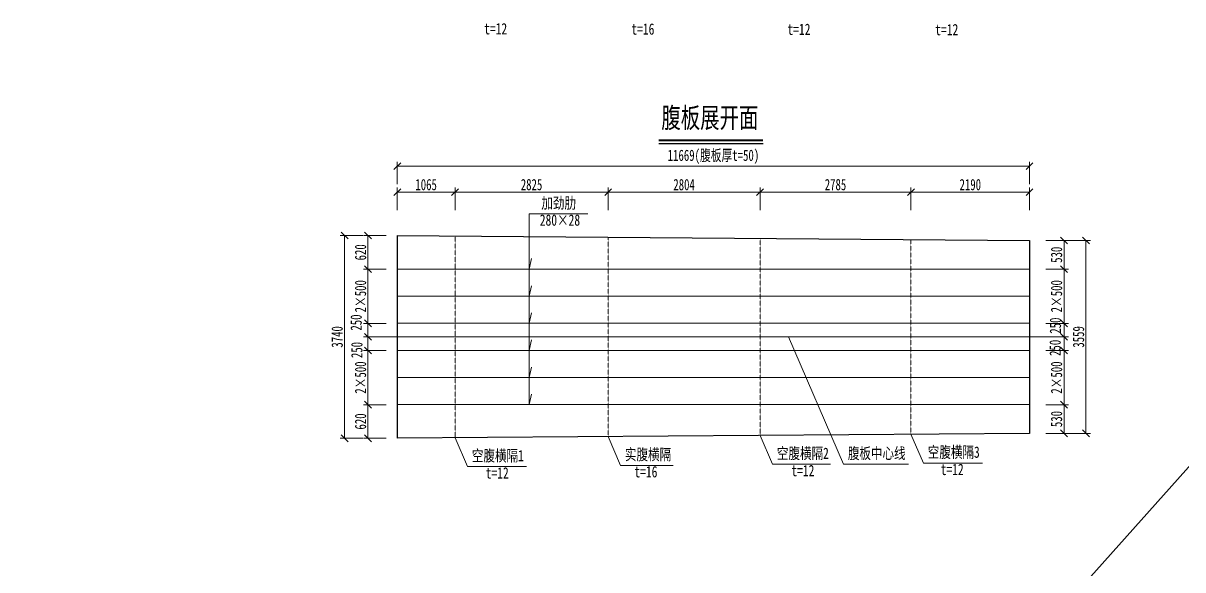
# Model space of a CAD drawing. Header units: millimetres. Extents: x -450182 to -147179, y 306993 to 695793.
# Drawn here: x -450182 to -428782, y 329165 to 339247 of the extents above; entities that cross this region are included whole.
import ezdxf
from ezdxf.enums import TextEntityAlignment as Align

# ---------------------------------------------------------------- set-up
doc = ezdxf.new("R2010")
doc.units = ezdxf.units.MM
doc.header["$PDMODE"] = 34
doc.linetypes.add('CENTER2', pattern=[28.575, 19.05, -3.175, 3.175, -3.175])
doc.linetypes.add('DASHED', pattern=[0.75, 0.5, -0.25])
doc.layers.get('Defpoints').update_dxf_attribs({"color": 8})
for name, color, linetype, lineweight in [('中心线', 4, 'CENTER2', 15), ('标注', 4, 'Continuous', 13), ('标注线及字体', 2, 'Continuous', 15), ('虚线', 4, 'DASHED', 15), ('钢板粗线', 1, 'Continuous', 25)]:
    doc.layers.add(name, color=color, linetype=linetype, lineweight=lineweight)
doc.styles.add('111', font='仿宋_GB2312.ttf', dxfattribs={"width": 0.7})
doc.styles.add('BM_Anno', font='仿宋_GB2312.ttf', dxfattribs={"width": 0.85})
doc.dimstyles.new('200', dxfattribs={"dimscale": 0, "dimtxt": 2.5, "dimasz": 1.5, "dimexe": 1, "dimexo": 1, "dimgap": 0.4, "dimtad": 1, "dimdec": 0, "dimdsep": 46, "dimtxsty": '111', "dimblk": 'OBLIQUE', "dimcen": 0, "dimclrd": 256, "dimclre": 256, "dimclrt": 256, "dimadec": 1, "dimazin": 2, "dimtfac": 1, "dimtdec": 0, "dimtmove": 2, "dimatfit": 3, "dimfxl": 4, "dimfxlon": 1, "dimtolj": 1, "dimlwd": -1, "dimlwe": -1, "dimarcsym": 0})

# ---------------------------------------------------------------- blocks, each defined once
blk = doc.blocks.new('_Oblique')
at = {"color": 0, "linetype": 'ByBlock', "lineweight": -2}
blk.add_line((-0.5, -0.5), (0.5, 0.5), dxfattribs=at)
blk = doc.blocks.new('*D988')
at = {"layer": 'Defpoints', "color": 0, "transparency": 16777216}
for p in [(-442213, 336132), (-443278, 335331), (-442213, 335323)]:
    blk.add_point(p, dxfattribs=at)
at = {"layer": '标注', "transparency": 16777216}
for p, q in [((-443278, 335799), (-443278, 336215)), ((-442213, 335799), (-442213, 336215)), ((-443278, 336132), (-442213, 336132))]:
    blk.add_line(p, q, dxfattribs=at)
at = {"layer": '标注', "transparency": 16777216, "xscale": 124.9999999999999, "yscale": 124.9999999999999, "zscale": 124.9999999999999, "rotation": 180}
blk.add_blockref('_Oblique', (-443278, 336132), dxfattribs=at)
at = {"layer": '标注', "transparency": 16777216, "xscale": 124.9999999999999, "yscale": 124.9999999999999, "zscale": 124.9999999999999}
blk.add_blockref('_Oblique', (-442213, 336132), dxfattribs=at)
at = {"layer": '标注', "transparency": 16777216, "insert": (-442746, 336269), "char_height": 208.3, "attachment_point": 5, "style": '111'}
blk.add_mtext('\\A1;1065', dxfattribs=at)
blk = doc.blocks.new('*D989')
at = {"layer": 'Defpoints', "color": 0, "transparency": 16777216}
for p in [(-442213, 336132), (-442213, 335323), (-439388, 335301)]:
    blk.add_point(p, dxfattribs=at)
at = {"layer": '标注', "transparency": 16777216}
for p, q in [((-442213, 335799), (-442213, 336215)), ((-439388, 335799), (-439388, 336215)), ((-439388, 336132), (-442213, 336132))]:
    blk.add_line(p, q, dxfattribs=at)
at = {"layer": '标注', "transparency": 16777216, "xscale": 124.9999999999999, "yscale": 124.9999999999999, "zscale": 124.9999999999999, "rotation": 180}
blk.add_blockref('_Oblique', (-442213, 336132), dxfattribs=at)
at = {"layer": '标注', "transparency": 16777216, "xscale": 124.9999999999999, "yscale": 124.9999999999999, "zscale": 124.9999999999999}
blk.add_blockref('_Oblique', (-439388, 336132), dxfattribs=at)
at = {"layer": '标注', "transparency": 16777216, "insert": (-440801, 336269), "char_height": 208.3, "attachment_point": 5, "style": '111'}
blk.add_mtext('\\A1;2825', dxfattribs=at)
blk = doc.blocks.new('*D990')
at = {"layer": 'Defpoints', "color": 0, "transparency": 16777216}
for p in [(-436584, 336132), (-439388, 335301), (-436584, 335279)]:
    blk.add_point(p, dxfattribs=at)
at = {"layer": '标注', "transparency": 16777216}
for p, q in [((-439388, 335799), (-439388, 336215)), ((-436584, 335799), (-436584, 336215)), ((-439388, 336132), (-436584, 336132))]:
    blk.add_line(p, q, dxfattribs=at)
at = {"layer": '标注', "transparency": 16777216, "xscale": 124.9999999999999, "yscale": 124.9999999999999, "zscale": 124.9999999999999, "rotation": 180}
blk.add_blockref('_Oblique', (-439388, 336132), dxfattribs=at)
at = {"layer": '标注', "transparency": 16777216, "xscale": 124.9999999999999, "yscale": 124.9999999999999, "zscale": 124.9999999999999}
blk.add_blockref('_Oblique', (-436584, 336132), dxfattribs=at)
at = {"layer": '标注', "transparency": 16777216, "insert": (-437986, 336269), "char_height": 208.3, "attachment_point": 5, "style": '111'}
blk.add_mtext('\\A1;2804', dxfattribs=at)
blk = doc.blocks.new('*D991')
at = {"layer": 'Defpoints', "color": 0, "transparency": 16777216}
for p in [(-433799, 336132), (-436584, 335279), (-433799, 335258)]:
    blk.add_point(p, dxfattribs=at)
at = {"layer": '标注', "transparency": 16777216}
for p, q in [((-436584, 335799), (-436584, 336215)), ((-433799, 335799), (-433799, 336215)), ((-436584, 336132), (-433799, 336132))]:
    blk.add_line(p, q, dxfattribs=at)
at = {"layer": '标注', "transparency": 16777216, "xscale": 124.9999999999999, "yscale": 124.9999999999999, "zscale": 124.9999999999999, "rotation": 180}
blk.add_blockref('_Oblique', (-436584, 336132), dxfattribs=at)
at = {"layer": '标注', "transparency": 16777216, "xscale": 124.9999999999999, "yscale": 124.9999999999999, "zscale": 124.9999999999999}
blk.add_blockref('_Oblique', (-433799, 336132), dxfattribs=at)
at = {"layer": '标注', "transparency": 16777216, "insert": (-435192, 336269), "char_height": 208.3, "attachment_point": 5, "style": '111'}
blk.add_mtext('\\A1;2785', dxfattribs=at)
blk = doc.blocks.new('*D992')
at = {"layer": 'Defpoints', "color": 0, "transparency": 16777216}
for p in [(-431610, 336132), (-433799, 335258), (-431610, 335241)]:
    blk.add_point(p, dxfattribs=at)
at = {"layer": '标注', "transparency": 16777216}
for p, q in [((-433799, 335799), (-433799, 336215)), ((-431610, 335799), (-431610, 336215)), ((-433799, 336132), (-431610, 336132))]:
    blk.add_line(p, q, dxfattribs=at)
at = {"layer": '标注', "transparency": 16777216, "xscale": 124.9999999999999, "yscale": 124.9999999999999, "zscale": 124.9999999999999, "rotation": 180}
blk.add_blockref('_Oblique', (-433799, 336132), dxfattribs=at)
at = {"layer": '标注', "transparency": 16777216, "xscale": 124.9999999999999, "yscale": 124.9999999999999, "zscale": 124.9999999999999}
blk.add_blockref('_Oblique', (-431610, 336132), dxfattribs=at)
at = {"layer": '标注', "transparency": 16777216, "insert": (-432704, 336269), "char_height": 208.3, "attachment_point": 5, "style": '111'}
blk.add_mtext('\\A1;2190', dxfattribs=at)
blk = doc.blocks.new('*D728')
at = {"layer": 'Defpoints', "color": 0, "transparency": 16777216}
for p in [(-443278, 336610), (-443278, 335331), (-431610, 335241)]:
    blk.add_point(p, dxfattribs=at)
at = {"layer": '标注', "transparency": 16777216}
for p, q in [((-443278, 336276), (-443278, 336693)), ((-431610, 336276), (-431610, 336693)), ((-431610, 336610), (-443278, 336610))]:
    blk.add_line(p, q, dxfattribs=at)
at = {"layer": '标注', "transparency": 16777216, "xscale": 124.9999999999999, "yscale": 124.9999999999999, "zscale": 124.9999999999999, "rotation": 180}
blk.add_blockref('_Oblique', (-443278, 336610), dxfattribs=at)
at = {"layer": '标注', "transparency": 16777216, "xscale": 124.9999999999999, "yscale": 124.9999999999999, "zscale": 124.9999999999999}
blk.add_blockref('_Oblique', (-431610, 336610), dxfattribs=at)
at = {"layer": '标注', "transparency": 16777216, "insert": (-437444, 336783), "char_height": 208.33, "attachment_point": 5, "style": '111'}
blk.add_mtext('\\A1;11669(腹板厚t=50)', dxfattribs=at)
blk = doc.blocks.new('*D993')
at = {"layer": 'Defpoints', "color": 0, "transparency": 16777216}
for p in [(-443278, 335331), (-443819, 334711), (-443278, 334711)]:
    blk.add_point(p, dxfattribs=at)
at = {"layer": '标注', "transparency": 16777216}
for p, q in [((-443486, 335331), (-443902, 335331)), ((-443819, 335331), (-443819, 334711)), ((-443486, 334711), (-443902, 334711))]:
    blk.add_line(p, q, dxfattribs=at)
at = {"layer": '标注', "transparency": 16777216, "xscale": 124.9999999999999, "yscale": 124.9999999999999, "zscale": 124.9999999999999}
for p, rotation in [((-443819, 335331), 90), ((-443819, 334711), 270)]:
    blk.add_blockref('_Oblique', p, dxfattribs=dict(at, rotation=rotation))
at = {"layer": '标注', "transparency": 16777216, "insert": (-443956, 335021), "char_height": 208.3, "attachment_point": 5, "rotation": 90, "style": '111'}
blk.add_mtext('\\A1;620', dxfattribs=at)
blk = doc.blocks.new('*D994')
at = {"layer": 'Defpoints', "color": 0, "transparency": 16777216}
for p in [(-443278, 334711), (-443819, 333711), (-443278, 333711)]:
    blk.add_point(p, dxfattribs=at)
at = {"layer": '标注', "transparency": 16777216}
for p, q in [((-443486, 334711), (-443902, 334711)), ((-443819, 334711), (-443819, 333711)), ((-443486, 333711), (-443902, 333711))]:
    blk.add_line(p, q, dxfattribs=at)
at = {"layer": '标注', "transparency": 16777216, "xscale": 124.9999999999999, "yscale": 124.9999999999999, "zscale": 124.9999999999999}
for p, rotation in [((-443819, 334711), 90), ((-443819, 333711), 270)]:
    blk.add_blockref('_Oblique', p, dxfattribs=dict(at, rotation=rotation))
at = {"layer": '标注', "transparency": 16777216, "insert": (-443956, 334211), "char_height": 208.3, "attachment_point": 5, "rotation": 90, "style": '111'}
blk.add_mtext('\\A1;2×500', dxfattribs=at)
blk = doc.blocks.new('*D995')
at = {"layer": 'Defpoints', "color": 0, "transparency": 16777216}
for p in [(-443278, 333711), (-443819, 333461), (-443278, 333461)]:
    blk.add_point(p, dxfattribs=at)
at = {"layer": '标注', "transparency": 16777216}
for p, q in [((-443486, 333711), (-443902, 333711)), ((-443819, 333711), (-443819, 333461)), ((-443486, 333461), (-443902, 333461))]:
    blk.add_line(p, q, dxfattribs=at)
at = {"layer": '标注', "transparency": 16777216, "xscale": 124.9999999999999, "yscale": 124.9999999999999, "zscale": 124.9999999999999}
for p, rotation in [((-443819, 333711), 90), ((-443819, 333461), 270)]:
    blk.add_blockref('_Oblique', p, dxfattribs=dict(at, rotation=rotation))
at = {"layer": '标注', "transparency": 16777216, "insert": (-444037, 333726), "char_height": 208.3, "attachment_point": 5, "rotation": 90, "style": '111'}
blk.add_mtext('\\A1;250', dxfattribs=at)
blk = doc.blocks.new('*D996')
at = {"layer": 'Defpoints', "color": 0, "transparency": 16777216}
for p in [(-443278, 333461), (-443819, 333211), (-443278, 333211)]:
    blk.add_point(p, dxfattribs=at)
at = {"layer": '标注', "transparency": 16777216}
for p, q in [((-443486, 333461), (-443902, 333461)), ((-443819, 333461), (-443819, 333211)), ((-443486, 333211), (-443902, 333211))]:
    blk.add_line(p, q, dxfattribs=at)
at = {"layer": '标注', "transparency": 16777216, "xscale": 124.9999999999999, "yscale": 124.9999999999999, "zscale": 124.9999999999999}
for p, rotation in [((-443819, 333461), 90), ((-443819, 333211), 270)]:
    blk.add_blockref('_Oblique', p, dxfattribs=dict(at, rotation=rotation))
at = {"layer": '标注', "transparency": 16777216, "insert": (-444024, 333219), "char_height": 208.3, "attachment_point": 5, "rotation": 90, "style": '111'}
blk.add_mtext('\\A1;250', dxfattribs=at)
blk = doc.blocks.new('*D997')
at = {"layer": 'Defpoints', "color": 0, "transparency": 16777216}
for p in [(-443278, 333211), (-443819, 332211), (-443278, 332211)]:
    blk.add_point(p, dxfattribs=at)
at = {"layer": '标注', "transparency": 16777216}
for p, q in [((-443486, 333211), (-443902, 333211)), ((-443819, 333211), (-443819, 332211)), ((-443486, 332211), (-443902, 332211))]:
    blk.add_line(p, q, dxfattribs=at)
at = {"layer": '标注', "transparency": 16777216, "xscale": 124.9999999999999, "yscale": 124.9999999999999, "zscale": 124.9999999999999}
for p, rotation in [((-443819, 333211), 90), ((-443819, 332211), 270)]:
    blk.add_blockref('_Oblique', p, dxfattribs=dict(at, rotation=rotation))
at = {"layer": '标注', "transparency": 16777216, "insert": (-443956, 332711), "char_height": 208.3, "attachment_point": 5, "rotation": 90, "style": '111'}
blk.add_mtext('\\A1;2×500', dxfattribs=at)
blk = doc.blocks.new('*D998')
at = {"layer": 'Defpoints', "color": 0, "transparency": 16777216}
for p in [(-443278, 332211), (-443819, 331591), (-443278, 331591)]:
    blk.add_point(p, dxfattribs=at)
at = {"layer": '标注', "transparency": 16777216}
for p, q in [((-443486, 332211), (-443902, 332211)), ((-443819, 332211), (-443819, 331591)), ((-443486, 331591), (-443902, 331591))]:
    blk.add_line(p, q, dxfattribs=at)
at = {"layer": '标注', "transparency": 16777216, "xscale": 124.9999999999999, "yscale": 124.9999999999999, "zscale": 124.9999999999999}
for p, rotation in [((-443819, 332211), 90), ((-443819, 331591), 270)]:
    blk.add_blockref('_Oblique', p, dxfattribs=dict(at, rotation=rotation))
at = {"layer": '标注', "transparency": 16777216, "insert": (-443956, 331901), "char_height": 208.3, "attachment_point": 5, "rotation": 90, "style": '111'}
blk.add_mtext('\\A1;620', dxfattribs=at)
blk = doc.blocks.new('*D729')
at = {"layer": 'Defpoints', "color": 0, "transparency": 16777216}
for p in [(-443278, 335331), (-444250, 331591), (-443278, 331591)]:
    blk.add_point(p, dxfattribs=at)
at = {"layer": '标注', "transparency": 16777216}
for p, q in [((-443916, 335331), (-444333, 335331)), ((-444250, 335331), (-444250, 331591)), ((-443916, 331591), (-444333, 331591))]:
    blk.add_line(p, q, dxfattribs=at)
at = {"layer": '标注', "transparency": 16777216, "xscale": 124.9999999999999, "yscale": 124.9999999999999, "zscale": 124.9999999999999}
for p, rotation in [((-444250, 335331), 90), ((-444250, 331591), 270)]:
    blk.add_blockref('_Oblique', p, dxfattribs=dict(at, rotation=rotation))
at = {"layer": '标注', "transparency": 16777216, "insert": (-444387, 333461), "char_height": 208.3, "attachment_point": 5, "rotation": 90, "style": '111'}
blk.add_mtext('\\A1;3740', dxfattribs=at)
blk = doc.blocks.new('*D730')
at = {"layer": 'Defpoints', "color": 0, "transparency": 16777216}
for p in [(-431610, 335241), (-431614, 334711), (-430974, 334711)]:
    blk.add_point(p, dxfattribs=at)
at = {"layer": '标注', "transparency": 16777216}
for p, q in [((-431308, 335241), (-430891, 335241)), ((-430974, 335241), (-430974, 334711)), ((-431308, 334711), (-430891, 334711))]:
    blk.add_line(p, q, dxfattribs=at)
at = {"layer": '标注', "transparency": 16777216, "xscale": 124.9999999999999, "yscale": 124.9999999999999, "zscale": 124.9999999999999}
for p, rotation in [((-430974, 335241), 90), ((-430974, 334711), 270)]:
    blk.add_blockref('_Oblique', p, dxfattribs=dict(at, rotation=rotation))
at = {"layer": '标注', "transparency": 16777216, "insert": (-431112, 334976), "char_height": 208.3, "attachment_point": 5, "rotation": 90, "style": '111'}
blk.add_mtext('\\A1;530', dxfattribs=at)
blk = doc.blocks.new('*D999')
at = {"layer": 'Defpoints', "color": 0, "transparency": 16777216}
for p in [(-431614, 334711), (-431610, 333711), (-430974, 333711)]:
    blk.add_point(p, dxfattribs=at)
at = {"layer": '标注', "transparency": 16777216}
for p, q in [((-431308, 334711), (-430891, 334711)), ((-430974, 334711), (-430974, 333711)), ((-431308, 333711), (-430891, 333711))]:
    blk.add_line(p, q, dxfattribs=at)
at = {"layer": '标注', "transparency": 16777216, "xscale": 124.9999999999999, "yscale": 124.9999999999999, "zscale": 124.9999999999999}
for p, rotation in [((-430974, 334711), 90), ((-430974, 333711), 270)]:
    blk.add_blockref('_Oblique', p, dxfattribs=dict(at, rotation=rotation))
at = {"layer": '标注', "transparency": 16777216, "insert": (-431112, 334211), "char_height": 208.3, "attachment_point": 5, "rotation": 90, "style": '111'}
blk.add_mtext('\\A1;2×500', dxfattribs=at)
blk = doc.blocks.new('*D1000')
at = {"layer": 'Defpoints', "color": 0, "transparency": 16777216}
for p in [(-431610, 333711), (-431610, 333461), (-430974, 333461)]:
    blk.add_point(p, dxfattribs=at)
at = {"layer": '标注', "transparency": 16777216}
for p, q in [((-431308, 333711), (-430891, 333711)), ((-430974, 333711), (-430974, 333461)), ((-431308, 333461), (-430891, 333461))]:
    blk.add_line(p, q, dxfattribs=at)
at = {"layer": '标注', "transparency": 16777216, "xscale": 124.9999999999999, "yscale": 124.9999999999999, "zscale": 124.9999999999999}
for p, rotation in [((-430974, 333711), 90), ((-430974, 333461), 270)]:
    blk.add_blockref('_Oblique', p, dxfattribs=dict(at, rotation=rotation))
at = {"layer": '标注', "transparency": 16777216, "insert": (-431133, 333669), "char_height": 208.3, "attachment_point": 5, "rotation": 90, "style": '111'}
blk.add_mtext('\\A1;250', dxfattribs=at)
blk = doc.blocks.new('*D1001')
at = {"layer": 'Defpoints', "color": 0, "transparency": 16777216}
for p in [(-431610, 333461), (-431610, 333211), (-430974, 333211)]:
    blk.add_point(p, dxfattribs=at)
at = {"layer": '标注', "transparency": 16777216}
for p, q in [((-431308, 333461), (-430891, 333461)), ((-430974, 333461), (-430974, 333211)), ((-431308, 333211), (-430891, 333211))]:
    blk.add_line(p, q, dxfattribs=at)
at = {"layer": '标注', "transparency": 16777216, "xscale": 124.9999999999999, "yscale": 124.9999999999999, "zscale": 124.9999999999999}
for p, rotation in [((-430974, 333461), 90), ((-430974, 333211), 270)]:
    blk.add_blockref('_Oblique', p, dxfattribs=dict(at, rotation=rotation))
at = {"layer": '标注', "transparency": 16777216, "insert": (-431138, 333259), "char_height": 208.3, "attachment_point": 5, "rotation": 90, "style": '111'}
blk.add_mtext('\\A1;250', dxfattribs=at)
blk = doc.blocks.new('*D1002')
at = {"layer": 'Defpoints', "color": 0, "transparency": 16777216}
for p in [(-431610, 333211), (-431610, 332211), (-430974, 332211)]:
    blk.add_point(p, dxfattribs=at)
at = {"layer": '标注', "transparency": 16777216}
for p, q in [((-431308, 333211), (-430891, 333211)), ((-430974, 333211), (-430974, 332211)), ((-431308, 332211), (-430891, 332211))]:
    blk.add_line(p, q, dxfattribs=at)
at = {"layer": '标注', "transparency": 16777216, "xscale": 124.9999999999999, "yscale": 124.9999999999999, "zscale": 124.9999999999999}
for p, rotation in [((-430974, 333211), 90), ((-430974, 332211), 270)]:
    blk.add_blockref('_Oblique', p, dxfattribs=dict(at, rotation=rotation))
at = {"layer": '标注', "transparency": 16777216, "insert": (-431112, 332711), "char_height": 208.3, "attachment_point": 5, "rotation": 90, "style": '111'}
blk.add_mtext('\\A1;2×500', dxfattribs=at)
blk = doc.blocks.new('*D1003')
at = {"layer": 'Defpoints', "color": 0, "transparency": 16777216}
for p in [(-431610, 332211), (-431610, 331682), (-430974, 331682)]:
    blk.add_point(p, dxfattribs=at)
at = {"layer": '标注', "transparency": 16777216}
for p, q in [((-431308, 332211), (-430891, 332211)), ((-430974, 332211), (-430974, 331682)), ((-431308, 331682), (-430891, 331682))]:
    blk.add_line(p, q, dxfattribs=at)
at = {"layer": '标注', "transparency": 16777216, "xscale": 124.9999999999999, "yscale": 124.9999999999999, "zscale": 124.9999999999999}
for p, rotation in [((-430974, 332211), 90), ((-430974, 331682), 270)]:
    blk.add_blockref('_Oblique', p, dxfattribs=dict(at, rotation=rotation))
at = {"layer": '标注', "transparency": 16777216, "insert": (-431112, 331946), "char_height": 208.3, "attachment_point": 5, "rotation": 90, "style": '111'}
blk.add_mtext('\\A1;530', dxfattribs=at)
blk = doc.blocks.new('*D731')
at = {"layer": 'Defpoints', "color": 0, "transparency": 16777216}
for p in [(-431610, 335241), (-431610, 331682), (-430569, 331682)]:
    blk.add_point(p, dxfattribs=at)
at = {"layer": '标注', "transparency": 16777216}
for p, q in [((-430902, 335241), (-430485, 335241)), ((-430569, 335241), (-430569, 331682)), ((-430902, 331682), (-430485, 331682))]:
    blk.add_line(p, q, dxfattribs=at)
at = {"layer": '标注', "transparency": 16777216, "xscale": 124.9999999999999, "yscale": 124.9999999999999, "zscale": 124.9999999999999}
for p, rotation in [((-430569, 335241), 90), ((-430569, 331682), 270)]:
    blk.add_blockref('_Oblique', p, dxfattribs=dict(at, rotation=rotation))
at = {"layer": '标注', "transparency": 16777216, "insert": (-430706, 333461), "char_height": 208.3, "attachment_point": 5, "rotation": 90, "style": '111'}
blk.add_mtext('\\A1;3559', dxfattribs=at)

msp = doc.modelspace()

# ---------------------------------------------------------------- linework, layer by layer
at = {"color": 4}
msp.add_line((-438454.4, 337029.2), (-436529.2, 337029.2), dxfattribs=at)
at = {"color": 6, "const_width": 36}
msp.add_lwpolyline([(-438454.4, 337089.2), (-436529.2, 337089.2)], dxfattribs=at)
at = {"layer": '中心线', "ltscale": 0.5}
msp.add_line((-431006.4, 333461.3), (-443899.3, 333461.3), dxfattribs=at)
at = {"layer": '标注'}
for p, q in [((-364584.3, 402798.7), (-450181.9, 306993.3)), ((-440845.8, 332211.3), (-440845.8, 335729.7)), ((-440845.8, 335729.7), (-439764.8, 335729.7)), ((-440845.8, 334711.3), (-440803.4, 334905)), ((-440845.8, 334211.3), (-440803.4, 334405)), ((-440845.8, 333711.3), (-440803.4, 333905)), ((-440845.8, 333211.3), (-440803.4, 333405)), ((-436058.7, 333461.3), (-435045.6, 331113.4)), ((-440845.8, 332711.3), (-440803.4, 332905)), ((-440845.8, 332211.3), (-440803.4, 332405)), ((-442213.2, 331599.7), (-441984.6, 331069.8)), ((-439388.2, 331621.5), (-439159.6, 331091.7)), ((-436584.2, 331643.2), (-436355.6, 331113.4)), ((-433799.2, 331664.7), (-433570.6, 331134.9)), ((-441984.6, 331069.8), (-440896.3, 331069.8)), ((-439159.6, 331091.7), (-438190.2, 331091.7)), ((-436355.6, 331113.4), (-435281.8, 331113.4)), ((-435045.6, 331113.4), (-433845.3, 331113.4)), ((-433570.6, 331134.9), (-432476.5, 331134.9))]:
    msp.add_line(p, q, dxfattribs=at)
at = {"layer": '虚线', "color": 6, "ltscale": 4}
for p, q in [((-442213.2, 331599.7), (-442213.2, 335322.9)), ((-439388.2, 331621.5), (-439388.2, 335301)), ((-436584.2, 331643.2), (-436584.2, 335279.4)), ((-433799.2, 331664.7), (-433799.2, 335257.8))]:
    msp.add_line(p, q, dxfattribs=at)
at = {"layer": '虚线', "ltscale": 5}
for p, q in [((-431609.5, 334711.3), (-443278.2, 334711.3)), ((-431609.5, 334211.3), (-443278.2, 334211.3)), ((-431609.5, 333711.3), (-443278.2, 333711.3)), ((-431609.5, 333211.3), (-443278.2, 333211.3)), ((-431609.5, 332711.3), (-443278.2, 332711.3)), ((-431609.5, 332211.3), (-443278.2, 332211.3))]:
    msp.add_line(p, q, dxfattribs=at)
at = {"layer": '钢板粗线'}
for p, q in [((-443278.2, 335331.1), (-443278.2, 331591.5)), ((-443278.2, 335331.1), (-431609.5, 335240.9)), ((-431609.5, 335240.9), (-431609.5, 331681.6)), ((-431609.5, 331681.6), (-443278.2, 331591.5))]:
    msp.add_line(p, q, dxfattribs=at)

# ---------------------------------------------------------------- texts
at = {"layer": '标注', "linetype": 'DASHED', "style": 'BM_Anno', "width": 0.75}
for s, p in [('t=12', (-441675.9, 338978.8)), ('t=16', (-438958.5, 338973.5)), ('t=12', (-436078.9, 338968.3)), ('t=12', (-433350.8, 338962.9)), ('加劲肋', (-440619.3, 335764.9)), ('280×28', (-440648.7, 335449.7)), ('空腹横隔1', (-441902.8, 331104.2)), ('实腹横隔', (-439077.8, 331126.1)), ('空腹横隔2', (-436273.8, 331147.7)), ('腹板中心线', (-434963.7, 331147.7)), ('空腹横隔3', (-433488.8, 331169.3)), ('t=12', (-441647.1, 330785.4)), ('t=16', (-438902.7, 330807.2)), ('t=12', (-436006.2, 330828.9)), ('t=12', (-433251, 330850.4))]:
    msp.add_text(s, height=208.33, dxfattribs=at).set_placement(p, align=Align.BOTTOM_LEFT)
at = {"layer": '标注线及字体', "color": 0, "style": '111', "width": 0.7}
msp.add_text('腹板展开面', height=375, dxfattribs=at).set_placement((-437510.5, 337510.2), align=Align.MIDDLE)

# ---------------------------------------------------------------- dimensions: what is measured, and where the dimension line sits
at = {"layer": '标注'}
dim = msp.add_linear_dim(base=(-443278.2, 336609.8), p1=(-431609.5, 335240.9), p2=(-443278.2, 335331.1), text='<>(腹板厚t=50)', dimstyle='200', override={"dimscale": 83.333333, "dimarcsym": 1}, dxfattribs=at)
dim.commit()
dim.dimension.update_dxf_attribs({"geometry": '*D728', "text_midpoint": (-437443.9, 336783.3)})
for base, p1, p2, picture, middle in [((-442213.2, 336132), (-443278.2, 335331.1), (-442213.2, 335322.9), '*D988', (-442745.7, 336269.5)), ((-442213.2, 336132), (-439388.2, 335301), (-442213.2, 335322.9), '*D989', (-440800.7, 336269.5)), ((-436584.2, 336132), (-439388.2, 335301), (-436584.2, 335279.4), '*D990', (-437986.2, 336269.5)), ((-433799.2, 336132), (-436584.2, 335279.4), (-433799.2, 335257.8), '*D991', (-435191.7, 336269.5)), ((-431609.5, 336132), (-433799.2, 335257.8), (-431609.5, 335240.9), '*D992', (-432704.4, 336269.5))]:
    dim = msp.add_linear_dim(base=base, p1=p1, p2=p2, dimstyle='200', override={"dimscale": 83.333333, "dimarcsym": 1}, dxfattribs=at)
    dim.commit()
    dim.dimension.update_dxf_attribs({"geometry": picture, "text_midpoint": middle})
for base, p1, p2, picture, middle in [((-444249.8, 331591.5), (-443278.2, 335331.1), (-443278.2, 331591.5), '*D729', (-444387.3, 333461.3)), ((-443819, 334711.3), (-443278.2, 335331.1), (-443278.2, 334711.3), '*D993', (-443956.5, 335021.2)), ((-430974.2, 334711.3), (-431609.5, 335240.9), (-431613.6, 334711.3), '*D730', (-431111.7, 334976.1)), ((-430568.6, 331681.6), (-431609.5, 335240.9), (-431609.5, 331681.6), '*D731', (-430706.1, 333461.3)), ((-443819, 331591.5), (-443278.2, 332211.3), (-443278.2, 331591.5), '*D998', (-443956.5, 331901.4)), ((-430974.2, 331681.6), (-431609.5, 332211.3), (-431609.5, 331681.6), '*D1003', (-431111.7, 331946.5))]:
    dim = msp.add_linear_dim(base=base, p1=p1, p2=p2, angle=90, dimstyle='200', override={"dimscale": 83.333333, "dimarcsym": 1}, dxfattribs=at)
    dim.commit()
    dim.dimension.update_dxf_attribs({"geometry": picture, "text_midpoint": middle})
for base, p1, p2, picture, middle in [((-443819, 333711.3), (-443278.2, 334711.3), (-443278.2, 333711.3), '*D994', (-443956.5, 334211.3)), ((-430974.2, 333711.3), (-431613.6, 334711.3), (-431609.5, 333711.3), '*D999', (-431111.7, 334211.3)), ((-443819, 332211.3), (-443278.2, 333211.3), (-443278.2, 332211.3), '*D997', (-443956.5, 332711.3)), ((-430974.2, 332211.3), (-431609.5, 333211.3), (-431609.5, 332211.3), '*D1002', (-431111.7, 332711.3))]:
    dim = msp.add_linear_dim(base=base, p1=p1, p2=p2, angle=90, text='2×500', dimstyle='200', override={"dimscale": 83.333333, "dimarcsym": 1}, dxfattribs=at)
    dim.commit()
    dim.dimension.update_dxf_attribs({"geometry": picture, "text_midpoint": middle})
for base, p1, p2, picture, middle in [((-443819, 333461.3), (-443278.2, 333711.3), (-443278.2, 333461.3), '*D995', (-444037.4, 333726.4)), ((-430974.2, 333461.3), (-431609.5, 333711.3), (-431609.5, 333461.3), '*D1000', (-431133.2, 333668.8)), ((-443819, 333211.3), (-443278.2, 333461.3), (-443278.2, 333211.3), '*D996', (-444024.3, 333219.4)), ((-430974.2, 333211.3), (-431609.5, 333461.3), (-431609.5, 333211.3), '*D1001', (-431138.4, 333258.7))]:
    dim = msp.add_linear_dim(base=base, p1=p1, p2=p2, angle=90, dimstyle='200', override={"dimscale": 83.333333, "dimarcsym": 1}, dxfattribs=at)
    dim.commit()
    dim.dimension.update_dxf_attribs({"geometry": picture, "text_midpoint": middle, "dimtype": 160})

doc.saveas('drawing.dxf')
